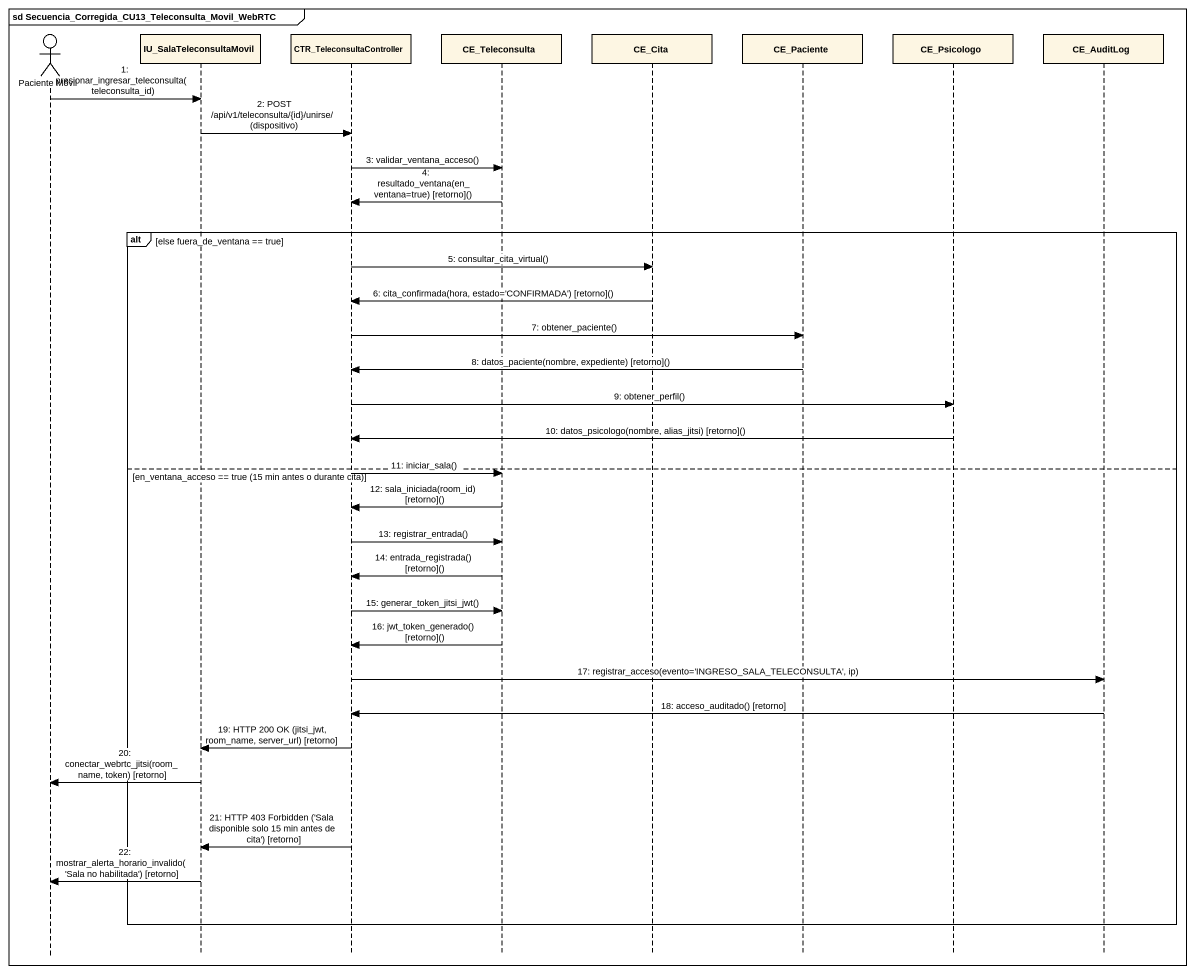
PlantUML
@startuml
mainframe sd Secuencia_Corregida_CU13_Teleconsulta_Movil_WebRTC
hide footbox
actor "Paciente Móvil" as Paciente_Móvil
participant IU_SalaTeleconsultaMovil
participant CTR_TeleconsultaController
participant CE_Teleconsulta
participant CE_Cita
participant CE_Paciente
participant CE_Psicologo
participant CE_AuditLog

Paciente_Móvil -> IU_SalaTeleconsultaMovil : 1: presionar_ingresar_teleconsulta(teleconsulta_id)
IU_SalaTeleconsultaMovil -> CTR_TeleconsultaController : 2: POST /api/v1/teleconsulta/{id}/unirse/ (dispositivo)
CTR_TeleconsultaController -> CE_Teleconsulta : 3: validar_ventana_acceso()
CE_Teleconsulta -> CTR_TeleconsultaController : 4: resultado_ventana(en_ventana=true) [retorno]()
alt else fuera_de_ventana == true
  CTR_TeleconsultaController -> CE_Cita : 5: consultar_cita_virtual()
  CE_Cita -> CTR_TeleconsultaController : 6: cita_confirmada(hora, estado='CONFIRMADA') [retorno]()
  CTR_TeleconsultaController -> CE_Paciente : 7: obtener_paciente()
  CE_Paciente -> CTR_TeleconsultaController : 8: datos_paciente(nombre, expediente) [retorno]()
  CTR_TeleconsultaController -> CE_Psicologo : 9: obtener_perfil()
  CE_Psicologo -> CTR_TeleconsultaController : 10: datos_psicologo(nombre, alias_jitsi) [retorno]()
else en_ventana_acceso == true (15 min antes o durante cita)
  CTR_TeleconsultaController -> CE_Teleconsulta : 11: iniciar_sala()
  CE_Teleconsulta -> CTR_TeleconsultaController : 12: sala_iniciada(room_id) [retorno]()
  CTR_TeleconsultaController -> CE_Teleconsulta : 13: registrar_entrada()
  CE_Teleconsulta -> CTR_TeleconsultaController : 14: entrada_registrada() [retorno]()
  CTR_TeleconsultaController -> CE_Teleconsulta : 15: generar_token_jitsi_jwt()
  CE_Teleconsulta -> CTR_TeleconsultaController : 16: jwt_token_generado() [retorno]()
  CTR_TeleconsultaController -> CE_AuditLog : 17: registrar_acceso(evento='INGRESO_SALA_TELECONSULTA', ip)
  CE_AuditLog -> CTR_TeleconsultaController : 18: acceso_auditado() [retorno]
  CTR_TeleconsultaController -> IU_SalaTeleconsultaMovil : 19: HTTP 200 OK (jitsi_jwt, room_name, server_url) [retorno]
  IU_SalaTeleconsultaMovil -> Paciente_Móvil : 20: conectar_webrtc_jitsi(room_name, token) [retorno]
  CTR_TeleconsultaController -> IU_SalaTeleconsultaMovil : 21: HTTP 403 Forbidden ('Sala disponible solo 15 min antes de cita') [retorno]
  IU_SalaTeleconsultaMovil -> Paciente_Móvil : 22: mostrar_alerta_horario_invalido('Sala no habilitada') [retorno]
end
@enduml
